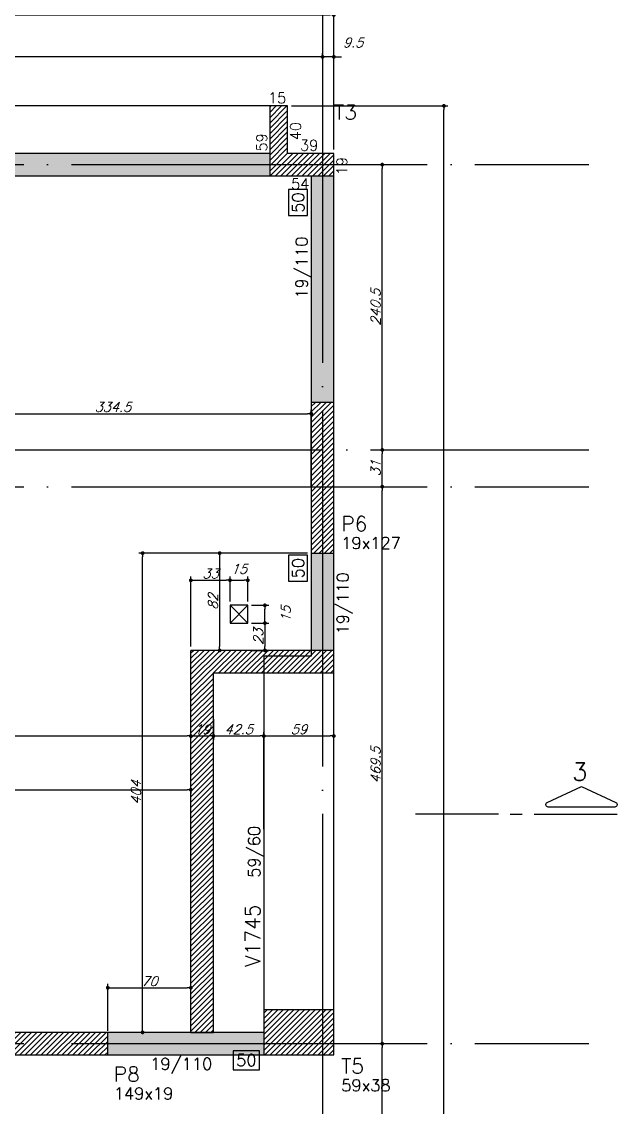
# Model space of a CAD drawing. Header units: millimetres. Extents: x -2368 to 4502, y -2283 to 2217.
# Drawn here: x 2572 to 3074, y 820 to 1735 of the extents above; entities that cross this region are included whole.
import ezdxf
from ezdxf.enums import TextEntityAlignment as Align

# ---------------------------------------------------------------- set-up
doc = ezdxf.new("R2010")
doc.units = ezdxf.units.MM
doc.header["$LTSCALE"] = 50
doc.linetypes.add('EIXO', pattern=[6.8, 6, -0.4, 0, -0.4])
for name, color, linetype in [('F-AUX-RED', 1, 'Continuous'), ('F-CORTE-INDICAÇÃO', 4, 'Continuous'), ('F-COTAS', 106, 'Continuous'), ('F-COTAS-FUROS', 50, 'Continuous'), ('F-DESNIVEL-1', 254, 'Continuous'), ('F-EIXO', 12, 'EIXO'), ('F-LAJES', 3, 'Continuous'), ('F-PILARES-DIM', 172, 'Continuous'), ('F-PILARES-HACH', 174, 'Continuous'), ('F-PILARES-NOME', 170, 'Continuous'), ('F-PILARES-S', 170, 'Continuous'), ('F-TEXTO', 6, 'Continuous'), ('F-VIGAS', 3, 'Continuous'), ('F-VIGAS-DIM', 2, 'Continuous'), ('F-VIGAS-NOME', 4, 'Continuous'), ('F-VÃO', 1, 'Continuous')]:
    doc.layers.add(name, color=color, linetype=linetype)
doc.styles.add('CP-TEXT-INCL', font='romans.shx', dxfattribs={"oblique": 20})
doc.styles.add('MCP', font='romans.shx')
doc.styles.add('ROMANS', font='romans.shx')
doc.dimstyles.new('CP-COTAS-50', dxfattribs={"dimscale": 0.64, "dimtxt": 12.5, "dimasz": 5, "dimexe": 5, "dimexo": 5, "dimgap": 2.5, "dimtad": 1, "dimdec": 1, "dimdsep": 46, "dimtxsty": 'CP-TEXT-INCL', "dimblk1": 'DOT', "dimblk2": 'DOT', "dimsah": 1, "dimcen": 9, "dimclrd": 256, "dimclre": 256, "dimclrt": 256, "dimadec": 0, "dimazin": 0, "dimtfac": 1, "dimtdec": 1, "dimtmove": 2, "dimatfit": 3, "dimldrblk": 'DOT', "dimfxl": 0, "dimtolj": 1, "dimarcsym": 0})
pattern_1 = [(45, (0, 10000), (-2.245064, 2.245064), [])]

# ---------------------------------------------------------------- blocks, each defined once
blk = doc.blocks.new('*U5')
at = {"layer": 'F-VIGAS-DIM', "color": 1}
blk.add_lwpolyline([(0, 0), (22, 0), (22, 16), (0, 16)], close=True, dxfattribs=at)
at = {"layer": 'F-VIGAS-DIM', "style": 'MCP'}
blk.add_attdef('DIM', text='', height=10, dxfattribs=at).set_placement((11, 8), align=Align.MIDDLE_CENTER)
blk = doc.blocks.new('*U8')
at = {"layer": 'F-CORTE-INDICAÇÃO'}
for p, q in [((70, 0), (0, 0)), ((80, 0), (90, 0)), ((100, 0), (170, 0))]:
    blk.add_line(p, q, dxfattribs=at)
blk.add_lwpolyline([(112, 6, -0.802585), (111.15, 9.81), (140, 23.26), (168.85, 9.81, -0.802585), (168, 6)], format="xyb", close=True, dxfattribs=at)
at = {"layer": 'F-CORTE-INDICAÇÃO', "style": 'ROMANS'}
blk.add_attdef('CORTE', text='', height=15, dxfattribs=at).set_placement((140, 35.76), align=Align.MIDDLE_CENTER)
at = {"layer": 'F-CORTE-INDICAÇÃO', "color": 2, "style": 'ROMANS'}
blk.add_attdef('FOLHA', text='', height=12, dxfattribs=at).set_placement((140, -10), align=Align.MIDDLE_CENTER)
blk = doc.blocks.new('*U18')
at = {"layer": 'F-EIXO'}
blk.add_line((0, 0), (0, -2728.58), dxfattribs=at)
at = {"layer": 'F-TEXTO', "style": 'ROMANS'}
blk.add_attdef('EIXO', text='', height=17.5, rotation=360, dxfattribs=at).set_placement((0, 28.21), align=Align.MIDDLE_CENTER)
blk = doc.blocks.new('*U13')
at = {"layer": 'F-EIXO'}
blk.add_line((0, 0), (4857.5, 0), dxfattribs=at)
at = {"layer": 'F-TEXTO', "style": 'ROMANS'}
blk.add_attdef('EIXO', text='', height=17.5, dxfattribs=at).set_placement((-28.21, 0), align=Align.MIDDLE_CENTER)
blk = doc.blocks.new('*U14')
at = {"layer": 'F-EIXO'}
blk.add_line((0, 0), (4945.5, 0), dxfattribs=at)
at = {"layer": 'F-TEXTO', "style": 'ROMANS'}
blk.add_attdef('EIXO', text='', height=17.5, dxfattribs=at).set_placement((-28.21, 0), align=Align.MIDDLE_CENTER)
blk = doc.blocks.new('_DOT')
at = {"color": 0, "linetype": 'ByBlock'}
blk.add_line((-0.5, 0), (-1, 0), dxfattribs=at)
at = {"color": 0, "linetype": 'ByBlock', "const_width": 0.5}
blk.add_lwpolyline([(-0.25, 0, 1), (0.25, 0, 1)], format="xyb", close=True, dxfattribs=at)
blk = doc.blocks.new('*D73')
at = {"layer": 'DEFPOINTS', "color": 0, "transparency": 16777216}
for p in [(2070, 1133.35), (2714.5, 1133.35), (2714.5, 1133.35)]:
    blk.add_point(p, dxfattribs=at)
at = {"layer": 'F-COTAS', "lineweight": -2, "transparency": 16777216}
blk.add_line((2073.2, 1133.35), (2711.3, 1133.35), dxfattribs=at)
at = {"layer": 'F-COTAS', "lineweight": -2, "transparency": 16777216, "xscale": 3.2, "yscale": 3.2, "zscale": 3.2, "rotation": 180}
blk.add_blockref('_DOT', (2070, 1133.35), dxfattribs=at)
at = {"layer": 'F-COTAS', "lineweight": -2, "transparency": 16777216, "xscale": 3.2, "yscale": 3.2, "zscale": 3.2}
blk.add_blockref('_DOT', (2714.5, 1133.35), dxfattribs=at)
at = {"layer": 'F-COTAS', "transparency": 16777216, "insert": (2392.25, 1138.95), "char_height": 8, "attachment_point": 5, "style": 'CP-TEXT-INCL'}
blk.add_mtext('\\A1;644.5', dxfattribs=at)
blk = doc.blocks.new('*D137')
at = {"layer": 'DEFPOINTS', "color": 0, "transparency": 16777216}
for p in [(2733.5, 1133.35), (2714.5, 1118.07), (2733.5, 1118.07)]:
    blk.add_point(p, dxfattribs=at)
at = {"layer": 'F-COTAS', "lineweight": -2, "transparency": 16777216}
for p, q in [((2714.5, 1121.27), (2714.5, 1136.55)), ((2733.5, 1121.27), (2733.5, 1136.55)), ((2717.7, 1133.35), (2730.3, 1133.35))]:
    blk.add_line(p, q, dxfattribs=at)
at = {"layer": 'F-COTAS', "lineweight": -2, "transparency": 16777216, "xscale": 3.2, "yscale": 3.2, "zscale": 3.2, "rotation": 180}
blk.add_blockref('_DOT', (2714.5, 1133.35), dxfattribs=at)
at = {"layer": 'F-COTAS', "lineweight": -2, "transparency": 16777216, "xscale": 3.2, "yscale": 3.2, "zscale": 3.2}
blk.add_blockref('_DOT', (2733.5, 1133.35), dxfattribs=at)
at = {"layer": 'F-COTAS', "transparency": 16777216, "insert": (2724, 1138.95), "char_height": 8, "attachment_point": 5, "style": 'CP-TEXT-INCL'}
blk.add_mtext('\\A1;19', dxfattribs=at)
blk = doc.blocks.new('*D138')
at = {"layer": 'DEFPOINTS', "color": 0, "transparency": 16777216}
for p in [(2733.5, 1150.72), (2776, 1150.72), (2776, 1133.35)]:
    blk.add_point(p, dxfattribs=at)
at = {"layer": 'F-COTAS', "lineweight": -2, "transparency": 16777216}
for p, q in [((2733.5, 1147.52), (2733.5, 1130.15)), ((2776, 1147.52), (2776, 1130.15)), ((2736.7, 1133.35), (2772.8, 1133.35))]:
    blk.add_line(p, q, dxfattribs=at)
at = {"layer": 'F-COTAS', "lineweight": -2, "transparency": 16777216, "xscale": 3.2, "yscale": 3.2, "zscale": 3.2, "rotation": 180}
blk.add_blockref('_DOT', (2733.5, 1133.35), dxfattribs=at)
at = {"layer": 'F-COTAS', "lineweight": -2, "transparency": 16777216, "xscale": 3.2, "yscale": 3.2, "zscale": 3.2}
blk.add_blockref('_DOT', (2776, 1133.35), dxfattribs=at)
at = {"layer": 'F-COTAS', "transparency": 16777216, "insert": (2754.75, 1138.95), "char_height": 8, "attachment_point": 5, "style": 'CP-TEXT-INCL'}
blk.add_mtext('\\A1;42.5', dxfattribs=at)
blk = doc.blocks.new('*D139')
at = {"layer": 'DEFPOINTS', "color": 0, "transparency": 16777216}
for p in [(2714.5, 921.09), (2644.5, 881.72), (2714.5, 883.5)]:
    blk.add_point(p, dxfattribs=at)
at = {"layer": 'F-COTAS', "lineweight": -2, "transparency": 16777216}
for p, q in [((2644.5, 884.92), (2644.5, 924.29)), ((2714.5, 886.7), (2714.5, 924.29)), ((2647.7, 921.09), (2711.3, 921.09))]:
    blk.add_line(p, q, dxfattribs=at)
at = {"layer": 'F-COTAS', "lineweight": -2, "transparency": 16777216, "xscale": 3.2, "yscale": 3.2, "zscale": 3.2, "rotation": 180}
blk.add_blockref('_DOT', (2644.5, 921.09), dxfattribs=at)
at = {"layer": 'F-COTAS', "lineweight": -2, "transparency": 16777216, "xscale": 3.2, "yscale": 3.2, "zscale": 3.2}
blk.add_blockref('_DOT', (2714.5, 921.09), dxfattribs=at)
at = {"layer": 'F-COTAS', "transparency": 16777216, "insert": (2679.5, 926.69), "char_height": 8, "attachment_point": 5, "style": 'CP-TEXT-INCL'}
blk.add_mtext('\\A1;70', dxfattribs=at)
blk = doc.blocks.new('*D140')
at = {"layer": 'DEFPOINTS', "color": 0, "transparency": 16777216}
for p in [(2673.83, 1287.5), (2816, 1287.5), (2678.93, 883.5)]:
    blk.add_point(p, dxfattribs=at)
at = {"layer": 'F-COTAS', "lineweight": -2, "transparency": 16777216}
for p, q in [((2812.8, 1287.5), (2670.63, 1287.5)), ((2673.83, 886.7), (2673.83, 1284.3)), ((2675.73, 883.5), (2670.63, 883.5))]:
    blk.add_line(p, q, dxfattribs=at)
at = {"layer": 'F-COTAS', "lineweight": -2, "transparency": 16777216, "xscale": 3.2, "yscale": 3.2, "zscale": 3.2}
for p, rotation in [((2673.83, 1287.5), 90), ((2673.83, 883.5), 270)]:
    blk.add_blockref('_DOT', p, dxfattribs=dict(at, rotation=rotation))
at = {"layer": 'F-COTAS', "transparency": 16777216, "insert": (2668.23, 1085.5), "char_height": 8, "attachment_point": 5, "rotation": 90, "style": 'CP-TEXT-INCL'}
blk.add_mtext('\\A1;404', dxfattribs=at)
blk = doc.blocks.new('*D142')
at = {"layer": 'DEFPOINTS', "color": 0, "transparency": 16777216}
for p in [(2816, 1405.03), (2481.5, 1340), (2816, 1340)]:
    blk.add_point(p, dxfattribs=at)
at = {"layer": 'F-COTAS', "lineweight": -2, "transparency": 16777216}
for p, q in [((2481.5, 1343.2), (2481.5, 1408.23)), ((2484.7, 1405.03), (2812.8, 1405.03)), ((2816, 1343.2), (2816, 1408.23))]:
    blk.add_line(p, q, dxfattribs=at)
at = {"layer": 'F-COTAS', "lineweight": -2, "transparency": 16777216, "xscale": 3.2, "yscale": 3.2, "zscale": 3.2, "rotation": 180}
blk.add_blockref('_DOT', (2481.5, 1405.03), dxfattribs=at)
at = {"layer": 'F-COTAS', "lineweight": -2, "transparency": 16777216, "xscale": 3.2, "yscale": 3.2, "zscale": 3.2}
blk.add_blockref('_DOT', (2816, 1405.03), dxfattribs=at)
at = {"layer": 'F-COTAS', "transparency": 16777216, "insert": (2648.75, 1410.63), "char_height": 8, "attachment_point": 5, "style": 'CP-TEXT-INCL'}
blk.add_mtext('\\A1;334.5', dxfattribs=at)
blk = doc.blocks.new('*D192')
at = {"layer": 'DEFPOINTS', "color": 0, "transparency": 16777216}
for p in [(2835, 1741.136394), (2835, 1624.5), (-1200, 1438)]:
    blk.add_point(p, dxfattribs=at)
at = {"layer": 'F-COTAS', "lineweight": -2, "transparency": 16777216}
for p, q in [((-1200, 1441.2), (-1200, 1744.336394)), ((-1196.8, 1741.136394), (2831.8, 1741.136394)), ((2835, 1627.7), (2835, 1744.336394))]:
    blk.add_line(p, q, dxfattribs=at)
at = {"layer": 'F-COTAS', "lineweight": -2, "transparency": 16777216, "xscale": 3.2, "yscale": 3.2, "zscale": 3.2, "rotation": 180}
blk.add_blockref('_DOT', (-1200, 1741.136394), dxfattribs=at)
at = {"layer": 'F-COTAS', "lineweight": -2, "transparency": 16777216, "xscale": 3.2, "yscale": 3.2, "zscale": 3.2}
blk.add_blockref('_DOT', (2835, 1741.136394), dxfattribs=at)
at = {"layer": 'F-COTAS', "transparency": 16777216, "insert": (817.5, 1746.736394), "char_height": 8, "attachment_point": 5, "style": 'CP-TEXT-INCL'}
blk.add_mtext('\\A1;4035', dxfattribs=at)
blk = doc.blocks.new('*D193')
at = {"layer": 'DEFPOINTS', "color": 0, "transparency": 16777216}
for p in [(2825.5, 1705.84), (2825.5, 1700.63), (2835, 1624.5)]:
    blk.add_point(p, dxfattribs=at)
at = {"layer": 'F-COTAS', "lineweight": -2, "transparency": 16777216}
for p, q in [((2822.3, 1705.84), (2819.1, 1705.84)), ((2825.5, 1703.83), (2825.5, 1709.04)), ((2835, 1705.84), (2825.5, 1705.84)), ((2835, 1627.7), (2835, 1709.04)), ((2838.2, 1705.84), (2841.4, 1705.84))]:
    blk.add_line(p, q, dxfattribs=at)
at = {"layer": 'F-COTAS', "lineweight": -2, "transparency": 16777216, "xscale": 3.2, "yscale": 3.2, "zscale": 3.2}
blk.add_blockref('_DOT', (2825.5, 1705.84), dxfattribs=at)
at = {"layer": 'F-COTAS', "lineweight": -2, "transparency": 16777216, "xscale": 3.2, "yscale": 3.2, "zscale": 3.2, "rotation": 180}
blk.add_blockref('_DOT', (2835, 1705.84), dxfattribs=at)
at = {"layer": 'F-COTAS', "transparency": 16777216, "insert": (2851.17, 1717.84), "char_height": 8, "attachment_point": 5, "style": 'CP-TEXT-INCL'}
blk.add_mtext('\\A1;9.5', dxfattribs=at)
blk = doc.blocks.new('*D194')
at = {"layer": 'DEFPOINTS', "color": 0, "transparency": 16777216}
for p in [(2245.5, 1705.84), (2245.5, 1705.84), (2825.5, 1700.63)]:
    blk.add_point(p, dxfattribs=at)
at = {"layer": 'F-COTAS', "lineweight": -2, "transparency": 16777216}
for p, q in [((2822.3, 1705.84), (2248.7, 1705.84)), ((2825.5, 1703.83), (2825.5, 1709.04))]:
    blk.add_line(p, q, dxfattribs=at)
at = {"layer": 'F-COTAS', "lineweight": -2, "transparency": 16777216, "xscale": 3.2, "yscale": 3.2, "zscale": 3.2, "rotation": 180}
blk.add_blockref('_DOT', (2245.5, 1705.84), dxfattribs=at)
at = {"layer": 'F-COTAS', "lineweight": -2, "transparency": 16777216, "xscale": 3.2, "yscale": 3.2, "zscale": 3.2}
blk.add_blockref('_DOT', (2825.5, 1705.84), dxfattribs=at)
at = {"layer": 'F-COTAS', "transparency": 16777216, "insert": (2535.5, 1711.44), "char_height": 8, "attachment_point": 5, "style": 'CP-TEXT-INCL'}
blk.add_mtext('\\A1;580', dxfattribs=at)
blk = doc.blocks.new('*D212')
at = {"layer": 'DEFPOINTS', "color": 0, "transparency": 16777216}
for p in [(2796, 1664.5), (2927.77, 1664.5), (2255, -894.5)]:
    blk.add_point(p, dxfattribs=at)
at = {"layer": 'F-COTAS', "lineweight": -2, "transparency": 16777216}
for p, q in [((2799.2, 1664.5), (2930.97, 1664.5)), ((2927.77, -891.3), (2927.77, 1661.3)), ((2258.2, -894.5), (2930.97, -894.5))]:
    blk.add_line(p, q, dxfattribs=at)
at = {"layer": 'F-COTAS', "lineweight": -2, "transparency": 16777216, "xscale": 3.2, "yscale": 3.2, "zscale": 3.2}
for p, rotation in [((2927.77, 1664.5), 90), ((2927.77, -894.5), 270)]:
    blk.add_blockref('_DOT', p, dxfattribs=dict(at, rotation=rotation))
at = {"layer": 'F-COTAS', "transparency": 16777216, "insert": (2922.17, 385), "char_height": 8, "attachment_point": 5, "rotation": 90, "style": 'CP-TEXT-INCL'}
blk.add_mtext('\\A1;2559', dxfattribs=at)
blk = doc.blocks.new('*D220')
at = {"layer": 'DEFPOINTS', "color": 0, "transparency": 16777216}
for p in [(2875.82, 874), (2875.82, 874), (2875.82, 655)]:
    blk.add_point(p, dxfattribs=at)
at = {"layer": 'F-COTAS', "lineweight": -2, "transparency": 16777216}
blk.add_line((2875.82, 658.2), (2875.82, 870.8), dxfattribs=at)
at = {"layer": 'F-COTAS', "lineweight": -2, "transparency": 16777216, "xscale": 3.2, "yscale": 3.2, "zscale": 3.2}
for p, rotation in [((2875.82, 874), 90), ((2875.82, 655), 270)]:
    blk.add_blockref('_DOT', p, dxfattribs=dict(at, rotation=rotation))
at = {"layer": 'F-COTAS', "transparency": 16777216, "insert": (2870.22, 764.5), "char_height": 8, "attachment_point": 5, "rotation": 90, "style": 'CP-TEXT-INCL'}
blk.add_mtext('\\A1;219', dxfattribs=at)
blk = doc.blocks.new('*D221')
at = {"layer": 'DEFPOINTS', "color": 0, "transparency": 16777216}
for p in [(2875.82, 1343.5), (2875.82, 1343.5), (2875.82, 874)]:
    blk.add_point(p, dxfattribs=at)
at = {"layer": 'F-COTAS', "lineweight": -2, "transparency": 16777216}
blk.add_line((2875.82, 877.2), (2875.82, 1340.3), dxfattribs=at)
at = {"layer": 'F-COTAS', "lineweight": -2, "transparency": 16777216, "xscale": 3.2, "yscale": 3.2, "zscale": 3.2}
for p, rotation in [((2875.82, 1343.5), 90), ((2875.82, 874), 270)]:
    blk.add_blockref('_DOT', p, dxfattribs=dict(at, rotation=rotation))
at = {"layer": 'F-COTAS', "transparency": 16777216, "insert": (2870.22, 1108.75), "char_height": 8, "attachment_point": 5, "rotation": 90, "style": 'CP-TEXT-INCL'}
blk.add_mtext('\\A1;469.5', dxfattribs=at)
blk = doc.blocks.new('*D222')
at = {"layer": 'DEFPOINTS', "color": 0, "transparency": 16777216}
for p in [(2875.82, 1374.5), (2875.82, 1374.5), (2875.82, 1343.5)]:
    blk.add_point(p, dxfattribs=at)
at = {"layer": 'F-COTAS', "lineweight": -2, "transparency": 16777216}
blk.add_line((2875.82, 1346.7), (2875.82, 1371.3), dxfattribs=at)
at = {"layer": 'F-COTAS', "lineweight": -2, "transparency": 16777216, "xscale": 3.2, "yscale": 3.2, "zscale": 3.2}
for p, rotation in [((2875.82, 1374.5), 90), ((2875.82, 1343.5), 270)]:
    blk.add_blockref('_DOT', p, dxfattribs=dict(at, rotation=rotation))
at = {"layer": 'F-COTAS', "transparency": 16777216, "insert": (2870.22, 1359), "char_height": 8, "attachment_point": 5, "rotation": 90, "style": 'CP-TEXT-INCL'}
blk.add_mtext('\\A1;31', dxfattribs=at)
blk = doc.blocks.new('*D223')
at = {"layer": 'DEFPOINTS', "color": 0, "transparency": 16777216}
for p in [(2875.82, 1615), (2875.82, 1615), (2875.82, 1374.5)]:
    blk.add_point(p, dxfattribs=at)
at = {"layer": 'F-COTAS', "lineweight": -2, "transparency": 16777216}
blk.add_line((2875.82, 1377.7), (2875.82, 1611.8), dxfattribs=at)
at = {"layer": 'F-COTAS', "lineweight": -2, "transparency": 16777216, "xscale": 3.2, "yscale": 3.2, "zscale": 3.2}
for p, rotation in [((2875.82, 1615), 90), ((2875.82, 1374.5), 270)]:
    blk.add_blockref('_DOT', p, dxfattribs=dict(at, rotation=rotation))
at = {"layer": 'F-COTAS', "transparency": 16777216, "insert": (2870.22, 1494.75), "char_height": 8, "attachment_point": 5, "rotation": 90, "style": 'CP-TEXT-INCL'}
blk.add_mtext('\\A1;240.5', dxfattribs=at)
blk = doc.blocks.new('*D260')
at = {"layer": 'DEFPOINTS', "color": 0, "transparency": 16777216}
for p in [(2816, 1287.5), (2738.77, 1205.5), (2816, 1205.5)]:
    blk.add_point(p, dxfattribs=at)
at = {"layer": 'F-COTAS', "lineweight": -2, "transparency": 16777216}
for p, q in [((2812.8, 1287.5), (2735.57, 1287.5)), ((2738.77, 1284.3), (2738.77, 1208.7)), ((2812.8, 1205.5), (2735.57, 1205.5))]:
    blk.add_line(p, q, dxfattribs=at)
at = {"layer": 'F-COTAS', "lineweight": -2, "transparency": 16777216, "xscale": 3.2, "yscale": 3.2, "zscale": 3.2}
for p, rotation in [((2738.77, 1287.5), 90), ((2738.77, 1205.5), 270)]:
    blk.add_blockref('_DOT', p, dxfattribs=dict(at, rotation=rotation))
at = {"layer": 'F-COTAS', "transparency": 16777216, "insert": (2733.17, 1246.5), "char_height": 8, "attachment_point": 5, "rotation": 90, "style": 'CP-TEXT-INCL'}
blk.add_mtext('\\A1;82', dxfattribs=at)
blk = doc.blocks.new('*D261')
at = {"layer": 'DEFPOINTS', "color": 0, "transparency": 16777216}
for p in [(2835, 1133.35), (2776, 1051.5), (2835, 1051.5)]:
    blk.add_point(p, dxfattribs=at)
at = {"layer": 'F-COTAS', "lineweight": -2, "transparency": 16777216}
for p, q in [((2776, 1054.7), (2776, 1136.55)), ((2835, 1054.7), (2835, 1136.55)), ((2779.2, 1133.35), (2831.8, 1133.35))]:
    blk.add_line(p, q, dxfattribs=at)
at = {"layer": 'F-COTAS', "lineweight": -2, "transparency": 16777216, "xscale": 3.2, "yscale": 3.2, "zscale": 3.2, "rotation": 180}
blk.add_blockref('_DOT', (2776, 1133.35), dxfattribs=at)
at = {"layer": 'F-COTAS', "lineweight": -2, "transparency": 16777216, "xscale": 3.2, "yscale": 3.2, "zscale": 3.2}
blk.add_blockref('_DOT', (2835, 1133.35), dxfattribs=at)
at = {"layer": 'F-COTAS', "transparency": 16777216, "insert": (2805.5, 1138.95), "char_height": 8, "attachment_point": 5, "style": 'CP-TEXT-INCL'}
blk.add_mtext('\\A1;59', dxfattribs=at)
blk = doc.blocks.new('*D324')
at = {"layer": 'DEFPOINTS', "color": 0, "transparency": 16777216}
for p in [(2291.48, 1115.95), (2714.5, 1091.5), (2714.5, 1088.02)]:
    blk.add_point(p, dxfattribs=at)
at = {"layer": 'F-COTAS-FUROS', "lineweight": -2, "transparency": 16777216}
for p, q in [((2291.48, 1112.75), (2291.48, 1084.82)), ((2294.68, 1088.02), (2711.3, 1088.02)), ((2714.5, 1088.3), (2714.5, 1084.82))]:
    blk.add_line(p, q, dxfattribs=at)
at = {"layer": 'F-COTAS-FUROS', "lineweight": -2, "transparency": 16777216, "xscale": 3.2, "yscale": 3.2, "zscale": 3.2, "rotation": 180}
blk.add_blockref('_DOT', (2291.48, 1088.02), dxfattribs=at)
at = {"layer": 'F-COTAS-FUROS', "lineweight": -2, "transparency": 16777216, "xscale": 3.2, "yscale": 3.2, "zscale": 3.2}
blk.add_blockref('_DOT', (2714.5, 1088.02), dxfattribs=at)
at = {"layer": 'F-COTAS-FUROS', "transparency": 16777216, "insert": (2502.99, 1093.62), "char_height": 8, "attachment_point": 5, "style": 'CP-TEXT-INCL'}
blk.add_mtext('\\A1;423', dxfattribs=at)
blk = doc.blocks.new('*U354')
at = {"layer": 'F-VÃO'}
for p, q in [((0, 0), (15, 15)), ((0, 15), (15, 0))]:
    blk.add_line(p, q, dxfattribs=at)
at = {"layer": 'F-VÃO', "color": 3}
blk.add_lwpolyline([(0, 0), (15, 0), (15, 15), (0, 15)], close=True, dxfattribs=at)
blk = doc.blocks.new('*D373')
at = {"layer": 'DEFPOINTS', "color": 0, "transparency": 16777216}
for p in [(2762.5, 1228.5), (2762.5, 1205.5), (2776.92, 1205.5)]:
    blk.add_point(p, dxfattribs=at)
at = {"layer": 'F-COTAS-FUROS', "lineweight": -2, "transparency": 16777216}
for p, q in [((2765.7, 1228.5), (2780.12, 1228.5)), ((2776.92, 1225.3), (2776.92, 1208.7)), ((2765.7, 1205.5), (2780.12, 1205.5))]:
    blk.add_line(p, q, dxfattribs=at)
at = {"layer": 'F-COTAS-FUROS', "lineweight": -2, "transparency": 16777216, "xscale": 3.2, "yscale": 3.2, "zscale": 3.2}
for p, rotation in [((2776.92, 1228.5), 90), ((2776.92, 1205.5), 270)]:
    blk.add_blockref('_DOT', p, dxfattribs=dict(at, rotation=rotation))
at = {"layer": 'F-COTAS-FUROS', "transparency": 16777216, "insert": (2771.32, 1217), "char_height": 8, "attachment_point": 5, "rotation": 90, "style": 'CP-TEXT-INCL'}
blk.add_mtext('\\A1;23', dxfattribs=at)
blk = doc.blocks.new('*D374')
at = {"layer": 'DEFPOINTS', "color": 0, "transparency": 16777216}
for p in [(2762.5, 1243.5), (2776.92, 1243.5), (2762.5, 1228.5)]:
    blk.add_point(p, dxfattribs=at)
at = {"layer": 'F-COTAS-FUROS', "lineweight": -2, "transparency": 16777216}
for p, q in [((2765.7, 1243.5), (2780.12, 1243.5)), ((2776.92, 1231.7), (2776.92, 1240.3)), ((2765.7, 1228.5), (2780.12, 1228.5))]:
    blk.add_line(p, q, dxfattribs=at)
at = {"layer": 'F-COTAS-FUROS', "lineweight": -2, "transparency": 16777216, "xscale": 3.2, "yscale": 3.2, "zscale": 3.2}
for p, rotation in [((2776.92, 1243.5), 90), ((2776.92, 1228.5), 270)]:
    blk.add_blockref('_DOT', p, dxfattribs=dict(at, rotation=rotation))
at = {"layer": 'F-COTAS-FUROS', "transparency": 16777216, "insert": (2794.52, 1236), "char_height": 8, "attachment_point": 5, "rotation": 90, "style": 'CP-TEXT-INCL'}
blk.add_mtext('\\A1;15', dxfattribs=at)
blk = doc.blocks.new('*D375')
at = {"layer": 'DEFPOINTS', "color": 0, "transparency": 16777216}
for p in [(2747.5, 1264.57), (2747.5, 1243.5), (2714.5, 1205.5)]:
    blk.add_point(p, dxfattribs=at)
at = {"layer": 'F-COTAS-FUROS', "lineweight": -2, "transparency": 16777216}
for p, q in [((2714.5, 1208.7), (2714.5, 1267.77)), ((2717.7, 1264.57), (2744.3, 1264.57)), ((2747.5, 1246.7), (2747.5, 1267.77))]:
    blk.add_line(p, q, dxfattribs=at)
at = {"layer": 'F-COTAS-FUROS', "lineweight": -2, "transparency": 16777216, "xscale": 3.2, "yscale": 3.2, "zscale": 3.2, "rotation": 180}
blk.add_blockref('_DOT', (2714.5, 1264.57), dxfattribs=at)
at = {"layer": 'F-COTAS-FUROS', "lineweight": -2, "transparency": 16777216, "xscale": 3.2, "yscale": 3.2, "zscale": 3.2}
blk.add_blockref('_DOT', (2747.5, 1264.57), dxfattribs=at)
at = {"layer": 'F-COTAS-FUROS', "transparency": 16777216, "insert": (2731, 1270.17), "char_height": 8, "attachment_point": 5, "style": 'CP-TEXT-INCL'}
blk.add_mtext('\\A1;33', dxfattribs=at)
blk = doc.blocks.new('*D376')
at = {"layer": 'DEFPOINTS', "color": 0, "transparency": 16777216}
for p in [(2762.5, 1264.57), (2747.5, 1243.5), (2762.5, 1243.5)]:
    blk.add_point(p, dxfattribs=at)
at = {"layer": 'F-COTAS-FUROS', "lineweight": -2, "transparency": 16777216}
for p, q in [((2747.5, 1246.7), (2747.5, 1267.77)), ((2750.7, 1264.57), (2759.3, 1264.57)), ((2762.5, 1246.7), (2762.5, 1267.77))]:
    blk.add_line(p, q, dxfattribs=at)
at = {"layer": 'F-COTAS-FUROS', "lineweight": -2, "transparency": 16777216, "xscale": 3.2, "yscale": 3.2, "zscale": 3.2, "rotation": 180}
blk.add_blockref('_DOT', (2747.5, 1264.57), dxfattribs=at)
at = {"layer": 'F-COTAS-FUROS', "lineweight": -2, "transparency": 16777216, "xscale": 3.2, "yscale": 3.2, "zscale": 3.2}
blk.add_blockref('_DOT', (2762.5, 1264.57), dxfattribs=at)
at = {"layer": 'F-COTAS-FUROS', "transparency": 16777216, "insert": (2755, 1274.17), "char_height": 8, "attachment_point": 5, "style": 'CP-TEXT-INCL'}
blk.add_mtext('\\A1;15', dxfattribs=at)

msp = doc.modelspace()

# ---------------------------------------------------------------- hatches: boundary and pattern name
at = {"layer": 'F-AUX-RED'}
h = msp.add_hatch(dxfattribs=at)
h.set_pattern_fill('ANSI31', color=256)
h.set_pattern_definition([(45, (0, -5000), (-2.245064, 2.245064), [])])
h.paths.add_polyline_path([(2835, 1205.5), (2714.5, 1205.5), (2714.5, 883.5), (2733.5, 883.5), (2733.5, 1186.5), (2835, 1186.5)])
at = {"layer": 'F-PILARES-HACH', "linetype": 'Continuous'}
h = msp.add_hatch(dxfattribs=at)
h.set_pattern_fill('ANSI31', color=256, style=0)
h.set_pattern_definition(pattern_1)
h.paths.add_polyline_path([(2781, 1664.5), (2781, 1605.5), (2835, 1605.5), (2835, 1624.5), (2796, 1624.5), (2796, 1664.5)], flags=16)
h = msp.add_hatch(dxfattribs=at)
h.set_pattern_fill('ANSI31', color=256, style=0)
h.set_pattern_definition(pattern_1)
h.paths.add_polyline_path([(2816, 1287.5), (2835, 1287.5), (2835, 1414.5), (2816, 1414.5)], flags=16)
h = msp.add_hatch(dxfattribs=at)
h.set_pattern_fill('ANSI31', color=256, style=0)
h.set_pattern_definition(pattern_1)
h.paths.add_polyline_path([(2776, 864.5), (2835, 864.5), (2835, 902.5), (2776, 902.5)], flags=16)
h = msp.add_hatch(dxfattribs=at)
h.set_pattern_fill('ANSI31', color=256, style=0)
h.set_pattern_definition(pattern_1)
h.paths.add_polyline_path([(2495.5, 864.5), (2644.5, 864.5), (2644.5, 883.5), (2495.5, 883.5)], flags=16)

# ---------------------------------------------------------------- linework, layer by layer
at = {"layer": 'F-AUX-RED', "color": 2}
for p, q in [((2835, 1205.5), (2714.5, 1205.5)), ((2714.5, 883.5), (2714.5, 1205.5)), ((2835, 1186.5), (2835, 1205.5)), ((2733.5, 1186.5), (2835, 1186.5)), ((2733.5, 883.5), (2733.5, 1186.5)), ((2714.5, 883.5), (2733.5, 883.5))]:
    msp.add_line(p, q, dxfattribs=at)
at = {"layer": 'F-DESNIVEL-1', "linetype": 'Continuous'}
for points in [[(2195, 1605.5), (2780.9, 1605.5), (2780.9, 1624.5)], [(2195, 1605.5), (2780.9, 1624.5), (2195, 1624.5)], [(2816, 1414.6), (2835, 1414.6), (2835, 1605.4)], [(2816, 1414.6), (2835, 1605.4), (2816, 1605.4)], [(2816, 1414.6), (2816, 1605.4), (2816, 1414.6)], [(2835, 1205.5), (2816, 1205.5), (2835, 1287.5), (2816, 1287.5)], [(2644.6, 883.5), (2644.6, 864.5), (2775.9, 864.5)], [(2644.6, 883.5), (2775.9, 864.5), (2775.9, 883.5)], [(2644.6, 883.5), (2775.9, 883.5), (2644.6, 883.5)]]:
    msp.add_solid(points, dxfattribs=at)
at = {"layer": 'F-LAJES', "linetype": 'Continuous'}
for p, q in [((2796, 1664.5), (1323, 1664.5)), ((2796, 1624.5), (2796, 1664.5))]:
    msp.add_line(p, q, dxfattribs=at)
at = {"layer": 'F-PILARES-S', "linetype": 'Continuous'}
for points in [[(2781, 1664.5), (2781, 1605.5), (2835, 1605.5), (2835, 1624.5), (2796, 1624.5), (2796, 1664.5), (2781, 1664.5)], [(2816, 1287.5), (2835, 1287.5), (2835, 1414.5), (2816, 1414.5), (2816, 1287.5)], [(2776, 864.5), (2835, 864.5), (2835, 902.5), (2776, 902.5), (2776, 864.5)], [(2495.5, 864.5), (2644.5, 864.5), (2644.5, 883.5), (2495.5, 883.5), (2495.5, 864.5)]]:
    msp.add_lwpolyline(points, dxfattribs=at)
at = {"layer": 'F-VIGAS'}
for points in [[(2781, 1624.5), (2195, 1624.5)], [(2195, 1605.5), (2781, 1605.5)], [(2816, 1605.5), (2816, 1414.5)], [(2835, 1414.5), (2835, 1605.5)], [(2816, 1287.5), (2816, 1200.5)], [(2835, 1200.5), (2835, 1287.5)], [(2776, 1200.5), (2776, 902.5)], [(2816, 1200.5), (2776, 1200.5)], [(2835, 902.5), (2835, 1200.5)], [(2776, 883.5), (2644.5, 883.5)], [(2644.5, 864.5), (2776, 864.5)]]:
    msp.add_lwpolyline(points, dxfattribs=at)

# ---------------------------------------------------------------- block references
at = {"layer": 'F-CORTE-INDICAÇÃO', "linetype": 'Continuous'}
ref = msp.add_blockref('*U8', (2903.73, 1067.459), dxfattribs=at)
ref.add_attrib('CORTE', '3', dxfattribs={"height": 15, "style": 'ROMANS'}).set_placement((3042.301, 1103.222), align=Align.MIDDLE_CENTER)
at = {"layer": 'F-EIXO', "linetype": 'Continuous'}
for name, p in [('*U18', (2825.5, 1747.82)), ('*U13', (-1807.517, 1615)), ('*U14', (-1895.471, 1374.5)), ('*U13', (-1807.517, 1343.5)), ('*U13', (-1807.517, 874))]:
    msp.add_blockref(name, p, dxfattribs=at)
at = {"layer": 'F-VIGAS-DIM', "linetype": 'Continuous', "rotation": 90}
for p in [(2812.875, 1572), (2812.875, 1263.826)]:
    msp.add_blockref('*U5', p, dxfattribs=at).add_auto_attribs({'DIM': '50'})
at = {"layer": 'F-VIGAS-DIM', "linetype": 'Continuous'}
msp.add_blockref('*U5', (2750.25, 852), dxfattribs=at).add_auto_attribs({'DIM': '50'})
at = {"layer": 'F-VÃO'}
msp.add_blockref('*U354', (2747.5, 1228.5), dxfattribs=at)

# ---------------------------------------------------------------- texts
at = {"layer": 'F-PILARES-DIM', "linetype": 'Continuous', "style": 'MCP'}
for s, height, p in [('15', 9, (2779.5, 1666.75)), ('39', 9, (2806.5, 1626.75)), ('54', 9, (2799, 1594.25)), ('19x127', 10, (2841.25, 1291.014)), ('59x38', 10, (2841.25, 833.875)), ('149x19', 10, (2649.554, 827.012))]:
    msp.add_text(s, height=height, dxfattribs=at).set_placement(p)
for s, p in [('40', (2807.25, 1635.5)), ('59', (2778.75, 1626)), ('19', (2846.25, 1606))]:
    msp.add_text(s, height=9, rotation=90, dxfattribs=at).set_placement(p)
at = {"layer": 'F-PILARES-NOME', "linetype": 'Continuous', "style": 'MCP'}
for s, p in [('T3', (2835.17, 1652.918)), ('P6', (2841.25, 1306.014)), ('T5', (2841.25, 848.875)), ('P8', (2649.554, 842.012))]:
    msp.add_text(s, height=12.5, dxfattribs=at).set_placement(p)
at = {"layer": 'F-VIGAS-DIM', "linetype": 'Continuous', "style": 'MCP'}
for s, p in [('19/110', (2812.875, 1502)), ('19/110', (2847.5, 1219)), ('59/60', (2772.875, 1013.816))]:
    msp.add_text(s, height=10, rotation=90, dxfattribs=at).set_placement(p)
msp.add_text('19/110', height=10, dxfattribs=at).set_placement((2680.25, 852))
at = {"layer": 'F-VIGAS-NOME', "linetype": 'Continuous', "style": 'MCP'}
msp.add_text('V1745', height=12.5, rotation=90, dxfattribs=at).set_placement((2772.875, 938.816))

# ---------------------------------------------------------------- dimensions: what is measured, and where the dimension line sits
at = {"layer": 'F-COTAS'}
for base, p1, p2, picture, middle in [((2835, 1741.136), (-1200, 1438), (2835, 1624.5), '*D192', (817.5, 1746.736)), ((2245.5, 1705.838), (2825.5, 1700.632), (2245.5, 1705.838), '*D194', (2535.5, 1711.438)), ((2816, 1405.029), (2481.5, 1340), (2816, 1340), '*D142', (2648.75, 1410.629)), ((2733.5, 1133.35), (2714.5, 1118.069), (2733.5, 1118.069), '*D137', (2724, 1138.95)), ((2776, 1133.35), (2733.5, 1150.724), (2776, 1150.724), '*D138', (2754.75, 1138.95)), ((2714.5, 921.095), (2644.5, 881.723), (2714.5, 883.5), '*D139', (2679.5, 926.695))]:
    dim = msp.add_linear_dim(base=base, p1=p1, p2=p2, dimstyle='CP-COTAS-50', dxfattribs=at)
    dim.commit()
    dim.dimension.update_dxf_attribs({"geometry": picture, "text_midpoint": middle})
dim = msp.add_linear_dim(base=(2825.5, 1705.838), p1=(2835, 1624.5), p2=(2825.5, 1700.632), dimstyle='CP-COTAS-50', dxfattribs=at)
dim.commit()
dim.dimension.update_dxf_attribs({"geometry": '*D193', "text_midpoint": (2851.173, 1717.838), "dimtype": 160})
for base, p1, p2, angle, picture, middle in [((2927.774, 1664.5), (2255, -894.5), (2796, 1664.5), 90, '*D212', (2922.174, 385)), ((2875.824, 1615), (2875.824, 1374.5), (2875.824, 1615), 90, '*D223', (2870.224, 1494.75)), ((2875.824, 1374.5), (2875.824, 1343.5), (2875.824, 1374.5), 90, '*D222', (2870.224, 1359)), ((2875.824, 1343.5), (2875.824, 874), (2875.824, 1343.5), 90, '*D221', (2870.224, 1108.75)), ((2673.825, 1287.5), (2678.928, 883.5), (2816, 1287.5), 90, '*D140', (2668.225, 1085.5)), ((2714.5, 1133.35), (2070, 1133.35), (2714.5, 1133.35), 180, '*D73', (2392.25, 1138.95)), ((2875.824, 874), (2875.824, 655), (2875.824, 874), 90, '*D220', (2870.224, 764.5))]:
    dim = msp.add_linear_dim(base=base, p1=p1, p2=p2, angle=angle, dimstyle='CP-COTAS-50', dxfattribs=at)
    dim.commit()
    dim.dimension.update_dxf_attribs({"geometry": picture, "text_midpoint": middle})
dim = msp.add_linear_dim(base=(2738.774, 1205.5), p1=(2816, 1287.5), p2=(2816, 1205.5), angle=90, dimstyle='CP-COTAS-50', override={"dimfxl": 7.5}, dxfattribs=at)
dim.commit()
dim.dimension.update_dxf_attribs({"geometry": '*D260', "text_midpoint": (2733.174, 1246.5)})
dim = msp.add_linear_dim(base=(2835, 1133.35), p1=(2776, 1051.5), p2=(2835, 1051.5), dimstyle='CP-COTAS-50', override={"dimfxl": 7.5}, dxfattribs=at)
dim.commit()
dim.dimension.update_dxf_attribs({"geometry": '*D261', "text_midpoint": (2805.5, 1138.95)})
at = {"layer": 'F-COTAS-FUROS'}
for base, p1, p2, picture, middle in [((2747.5, 1264.571), (2714.5, 1205.5), (2747.5, 1243.5), '*D375', (2731, 1270.171)), ((2762.5, 1264.571), (2747.5, 1243.5), (2762.5, 1243.5), '*D376', (2755, 1274.171)), ((2714.5, 1088.016), (2291.476, 1115.953), (2714.5, 1091.5), '*D324', (2502.988, 1093.616))]:
    dim = msp.add_linear_dim(base=base, p1=p1, p2=p2, dimstyle='CP-COTAS-50', override={"dimfxl": 7.5}, dxfattribs=at)
    dim.commit()
    dim.dimension.update_dxf_attribs({"geometry": picture, "text_midpoint": middle})
for base, p2, picture, middle in [((2776.919, 1243.5), (2762.5, 1243.5), '*D374', (2794.519, 1236)), ((2776.919, 1205.5), (2762.5, 1205.5), '*D373', (2771.319, 1217))]:
    dim = msp.add_linear_dim(base=base, p1=(2762.5, 1228.5), p2=p2, angle=90, dimstyle='CP-COTAS-50', override={"dimfxl": 7.5}, dxfattribs=at)
    dim.commit()
    dim.dimension.update_dxf_attribs({"geometry": picture, "text_midpoint": middle})

doc.saveas('drawing.dxf')
